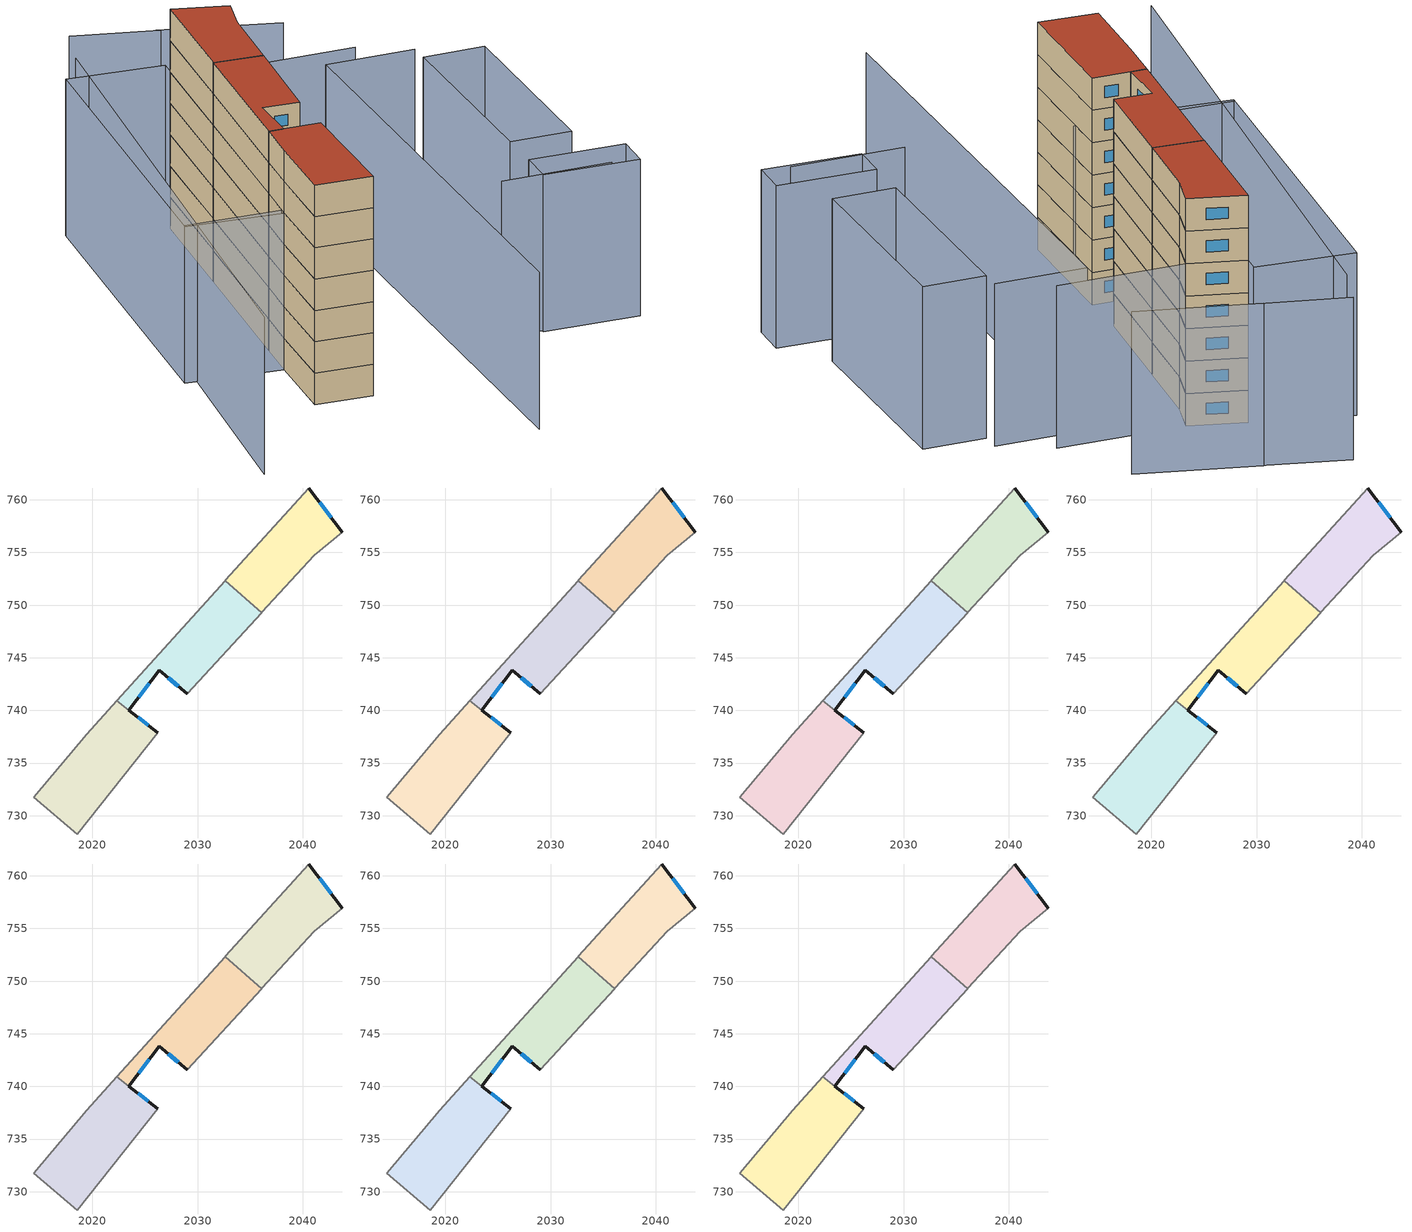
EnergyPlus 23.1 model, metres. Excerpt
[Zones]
57f964dd22f39a17_F0_dwelling_0
 floor ground (EU_floor_Construction): 2040.55,761.12 2043.77,756.92 2041.08,754.73 2036.12,749.31 2036.08,749.27 2032.61,752.32 2032.65,752.36 z0
 wall outside (EU_wall_Construction): 2043.77,756.92 2040.55,761.12 z0:3
 wall adiabatic (EU_wall_Construction): 2040.55,761.12 2032.65,752.36 2032.61,752.32 / 2036.08,749.27 2036.12,749.31 2041.08,754.73 2043.77,756.92 z0:3
 wall to 57f964dd22f39a17_F0_dwelling_1 (EU_wall_Construction): 2032.61,752.32 2036.08,749.27 z0:3
 window (EU_Window_Construction): 2042.72,758.29 2041.59,759.76 z0.98:2.02
57f964dd22f39a17_F0_dwelling_1
 floor ground (EU_floor_Construction): 2036.08,749.27 2029.05,741.58 2026.38,743.83 2023.48,740.04 2022.34,740.93 2032.61,752.32 z0
 wall outside (EU_wall_Construction): 2023.48,740.04 2026.38,743.83 2029.05,741.58 z0:3
 wall adiabatic (EU_wall_Construction): 2032.61,752.32 2022.34,740.93 / 2029.05,741.58 2036.08,749.27 z0:3
 wall to 57f964dd22f39a17_F0_dwelling_2 (EU_wall_Construction): 2022.34,740.93 2023.48,740.04 z0:3
 window (EU_Window_Construction): 2027.24,743.1 2028.18,742.32 / 2024.42,741.27 2025.43,742.6 z0.98:2.02
57f964dd22f39a17_F0_dwelling_2
 floor ground (EU_floor_Construction): 2023.47,740.03 2026.21,737.87 2018.59,728.27 2014.43,731.78 2019.47,737.74 2022.34,740.93 z0
 wall outside (EU_wall_Construction): 2026.21,737.87 2023.47,740.03 z0:3
 wall adiabatic (EU_wall_Construction): 2022.34,740.93 2019.47,737.74 2014.43,731.78 2018.59,728.27 2026.21,737.87 z0:3
 window (EU_Window_Construction): 2025.32,738.58 2024.37,739.33 z0.98:2.02
57f964dd22f39a17_F1_dwelling_0
 floor to 57f964dd22f39a17_F0_dwelling_0 (EU_floor_Construction): 2040.55,761.12 2043.76,756.92 2041.08,754.73 2036.12,749.31 2036.08,749.27 2032.61,752.32 2032.65,752.36 z3
 wall outside (EU_wall_Construction): 2043.77,756.92 2040.55,761.12 z3:6
 wall adiabatic (EU_wall_Construction): 2040.55,761.12 2032.65,752.36 2032.61,752.32 / 2036.08,749.27 2036.12,749.31 2041.08,754.73 2043.77,756.92 z3:6
 wall to 57f964dd22f39a17_F1_dwelling_1 (EU_wall_Construction): 2032.61,752.32 2036.08,749.27 z3:6
 window (EU_Window_Construction): 2042.72,758.29 2041.59,759.76 z3.98:5.02
57f964dd22f39a17_F1_dwelling_1
 floor to 57f964dd22f39a17_F0_dwelling_1 (EU_floor_Construction): 2036.08,749.27 2029.04,741.58 2026.38,743.83 2023.48,740.04 2022.34,740.93 2032.61,752.32 z3
 wall outside (EU_wall_Construction): 2023.48,740.04 2026.38,743.83 2029.05,741.58 z3:6
 wall adiabatic (EU_wall_Construction): 2032.61,752.32 2022.34,740.93 / 2029.05,741.58 2036.08,749.27 z3:6
 wall to 57f964dd22f39a17_F1_dwelling_2 (EU_wall_Construction): 2022.34,740.93 2023.48,740.04 z3:6
 window (EU_Window_Construction): 2027.24,743.1 2028.18,742.32 / 2024.42,741.27 2025.43,742.6 z3.98:5.02
57f964dd22f39a17_F1_dwelling_2
 floor to 57f964dd22f39a17_F0_dwelling_2 (EU_floor_Construction): 2023.47,740.03 2026.21,737.87 2018.59,728.27 2014.43,731.78 2019.47,737.74 2022.34,740.93 z3
 wall outside (EU_wall_Construction): 2026.21,737.87 2023.47,740.03 z3:6
 wall adiabatic (EU_wall_Construction): 2022.34,740.93 2019.47,737.74 2014.43,731.78 2018.59,728.27 2026.21,737.87 z3:6
 window (EU_Window_Construction): 2025.32,738.58 2024.37,739.33 z3.98:5.02
57f964dd22f39a17_F2_dwelling_0
 floor to 57f964dd22f39a17_F1_dwelling_0 (EU_floor_Construction): 2040.55,761.12 2043.76,756.92 2041.08,754.73 2036.12,749.31 2036.08,749.27 2032.61,752.32 2032.65,752.36 z6
 wall outside (EU_wall_Construction): 2043.77,756.92 2040.55,761.12 z6:9
 wall adiabatic (EU_wall_Construction): 2040.55,761.12 2032.65,752.36 2032.61,752.32 / 2036.08,749.27 2036.12,749.31 2041.08,754.73 2043.77,756.92 z6:9
 wall to 57f964dd22f39a17_F2_dwelling_1 (EU_wall_Construction): 2032.61,752.32 2036.08,749.27 z6:9
 window (EU_Window_Construction): 2042.72,758.29 2041.59,759.76 z6.98:8.02
57f964dd22f39a17_F2_dwelling_1
 floor to 57f964dd22f39a17_F1_dwelling_1 (EU_floor_Construction): 2036.08,749.27 2029.04,741.58 2026.38,743.83 2023.48,740.04 2022.34,740.93 2032.61,752.32 z6
 wall outside (EU_wall_Construction): 2023.48,740.04 2026.38,743.83 2029.05,741.58 z6:9
 wall adiabatic (EU_wall_Construction): 2032.61,752.32 2022.34,740.93 / 2029.05,741.58 2036.08,749.27 z6:9
 wall to 57f964dd22f39a17_F2_dwelling_2 (EU_wall_Construction): 2022.34,740.93 2023.48,740.04 z6:9
 window (EU_Window_Construction): 2027.24,743.1 2028.18,742.32 / 2024.42,741.27 2025.43,742.6 z6.98:8.02
57f964dd22f39a17_F2_dwelling_2
 floor to 57f964dd22f39a17_F1_dwelling_2 (EU_floor_Construction): 2023.47,740.03 2026.21,737.87 2018.59,728.27 2014.43,731.78 2019.47,737.74 2022.34,740.93 z6
 wall outside (EU_wall_Construction): 2026.21,737.87 2023.47,740.03 z6:9
 wall adiabatic (EU_wall_Construction): 2022.34,740.93 2019.47,737.74 2014.43,731.78 2018.59,728.27 2026.21,737.87 z6:9
 window (EU_Window_Construction): 2025.32,738.58 2024.37,739.33 z6.98:8.02
57f964dd22f39a17_F3_dwelling_0
 floor to 57f964dd22f39a17_F2_dwelling_0 (EU_floor_Construction): 2040.55,761.12 2043.76,756.92 2041.08,754.73 2036.12,749.31 2036.08,749.27 2032.61,752.32 2032.65,752.36 z9
 wall outside (EU_wall_Construction): 2043.77,756.92 2040.55,761.12 z9:12
 wall adiabatic (EU_wall_Construction): 2040.55,761.12 2032.65,752.36 2032.61,752.32 / 2036.08,749.27 2036.12,749.31 2041.08,754.73 2043.77,756.92 z9:12
 wall to 57f964dd22f39a17_F3_dwelling_1 (EU_wall_Construction): 2032.61,752.32 2036.08,749.27 z9:12
 window (EU_Window_Construction): 2042.72,758.29 2041.59,759.76 z9.98:11.02
57f964dd22f39a17_F3_dwelling_1
 floor to 57f964dd22f39a17_F2_dwelling_1 (EU_floor_Construction): 2036.08,749.27 2029.04,741.58 2026.38,743.83 2023.48,740.04 2022.34,740.93 2032.61,752.32 z9
 wall outside (EU_wall_Construction): 2023.48,740.04 2026.38,743.83 2029.05,741.58 z9:12
 wall adiabatic (EU_wall_Construction): 2032.61,752.32 2022.34,740.93 / 2029.05,741.58 2036.08,749.27 z9:12
 wall to 57f964dd22f39a17_F3_dwelling_2 (EU_wall_Construction): 2022.34,740.93 2023.48,740.04 z9:12
 window (EU_Window_Construction): 2027.24,743.1 2028.18,742.32 / 2024.42,741.27 2025.43,742.6 z9.98:11.02
57f964dd22f39a17_F3_dwelling_2
 floor to 57f964dd22f39a17_F2_dwelling_2 (EU_floor_Construction): 2023.47,740.03 2026.21,737.87 2018.59,728.27 2014.43,731.78 2019.47,737.74 2022.34,740.93 z9
 wall outside (EU_wall_Construction): 2026.21,737.87 2023.47,740.03 z9:12
 wall adiabatic (EU_wall_Construction): 2022.34,740.93 2019.47,737.74 2014.43,731.78 2018.59,728.27 2026.21,737.87 z9:12
 window (EU_Window_Construction): 2025.32,738.58 2024.37,739.33 z9.98:11.02
57f964dd22f39a17_F4_dwelling_0
 floor to 57f964dd22f39a17_F3_dwelling_0 (EU_floor_Construction): 2040.55,761.12 2043.76,756.92 2041.08,754.73 2036.12,749.31 2036.08,749.27 2032.61,752.32 2032.65,752.36 z12
 wall outside (EU_wall_Construction): 2043.77,756.92 2040.55,761.12 z12:15
 wall adiabatic (EU_wall_Construction): 2040.55,761.12 2032.65,752.36 2032.61,752.32 / 2036.08,749.27 2036.12,749.31 2041.08,754.73 2043.77,756.92 z12:15
 wall to 57f964dd22f39a17_F4_dwelling_1 (EU_wall_Construction): 2032.61,752.32 2036.08,749.27 z12:15
 window (EU_Window_Construction): 2042.72,758.29 2041.59,759.76 z12.98:14.02
57f964dd22f39a17_F4_dwelling_1
 floor to 57f964dd22f39a17_F3_dwelling_1 (EU_floor_Construction): 2036.08,749.27 2029.04,741.58 2026.38,743.83 2023.48,740.04 2022.34,740.93 2032.61,752.32 z12
 wall outside (EU_wall_Construction): 2023.48,740.04 2026.38,743.83 2029.05,741.58 z12:15
 wall adiabatic (EU_wall_Construction): 2032.61,752.32 2022.34,740.93 / 2029.05,741.58 2036.08,749.27 z12:15
 wall to 57f964dd22f39a17_F4_dwelling_2 (EU_wall_Construction): 2022.34,740.93 2023.48,740.04 z12:15
 window (EU_Window_Construction): 2027.24,743.1 2028.18,742.32 / 2024.42,741.27 2025.43,742.6 z12.98:14.02
57f964dd22f39a17_F4_dwelling_2
 floor to 57f964dd22f39a17_F3_dwelling_2 (EU_floor_Construction): 2023.47,740.03 2026.21,737.87 2018.59,728.27 2014.43,731.78 2019.47,737.74 2022.34,740.93 z12
 wall outside (EU_wall_Construction): 2026.21,737.87 2023.47,740.03 z12:15
 wall adiabatic (EU_wall_Construction): 2022.34,740.93 2019.47,737.74 2014.43,731.78 2018.59,728.27 2026.21,737.87 z12:15
 window (EU_Window_Construction): 2025.32,738.58 2024.37,739.33 z12.98:14.02
57f964dd22f39a17_F5_dwelling_0
 floor to 57f964dd22f39a17_F4_dwelling_0 (EU_floor_Construction): 2040.55,761.12 2043.76,756.92 2041.08,754.73 2036.12,749.31 2036.08,749.27 2032.61,752.32 2032.65,752.36 z15
 wall outside (EU_wall_Construction): 2043.77,756.92 2040.55,761.12 z15:18
 wall adiabatic (EU_wall_Construction): 2040.55,761.12 2032.65,752.36 2032.61,752.32 / 2036.08,749.27 2036.12,749.31 2041.08,754.73 2043.77,756.92 z15:18
 wall to 57f964dd22f39a17_F5_dwelling_1 (EU_wall_Construction): 2032.61,752.32 2036.08,749.27 z15:18
 window (EU_Window_Construction): 2042.72,758.29 2041.59,759.76 z15.98:17.02
57f964dd22f39a17_F5_dwelling_1
 floor to 57f964dd22f39a17_F4_dwelling_1 (EU_floor_Construction): 2036.08,749.27 2029.04,741.58 2026.38,743.83 2023.48,740.04 2022.34,740.93 2032.61,752.32 z15
 wall outside (EU_wall_Construction): 2023.48,740.04 2026.38,743.83 2029.05,741.58 z15:18
 wall adiabatic (EU_wall_Construction): 2032.61,752.32 2022.34,740.93 / 2029.05,741.58 2036.08,749.27 z15:18
 wall to 57f964dd22f39a17_F5_dwelling_2 (EU_wall_Construction): 2022.34,740.93 2023.48,740.04 z15:18
 window (EU_Window_Construction): 2027.24,743.1 2028.18,742.32 / 2024.42,741.27 2025.43,742.6 z15.98:17.02
57f964dd22f39a17_F5_dwelling_2
 floor to 57f964dd22f39a17_F4_dwelling_2 (EU_floor_Construction): 2023.47,740.03 2026.21,737.87 2018.59,728.27 2014.43,731.78 2019.47,737.74 2022.34,740.93 z15
 wall outside (EU_wall_Construction): 2026.21,737.87 2023.47,740.03 z15:18
 wall adiabatic (EU_wall_Construction): 2022.34,740.93 2019.47,737.74 2014.43,731.78 2018.59,728.27 2026.21,737.87 z15:18
 window (EU_Window_Construction): 2025.32,738.58 2024.37,739.33 z15.98:17.02
57f964dd22f39a17_F6_dwelling_0
 floor to 57f964dd22f39a17_F5_dwelling_0 (EU_floor_Construction): 2040.55,761.12 2043.76,756.92 2041.08,754.73 2036.12,749.31 2036.08,749.27 2032.61,752.32 2032.65,752.36 z18
 wall outside (EU_wall_Construction): 2043.77,756.92 2040.55,761.12 z18:21
 wall adiabatic (EU_wall_Construction): 2040.55,761.12 2032.65,752.36 2032.61,752.32 / 2036.08,749.27 2036.12,749.31 2041.08,754.73 2043.77,756.92 z18:21
 wall to 57f964dd22f39a17_F6_dwelling_1 (EU_wall_Construction): 2032.61,752.32 2036.08,749.27 z18:21
 window (EU_Window_Construction): 2042.72,758.29 2041.59,759.76 z18.98:20.02
 roof outside (EU_roof_Construction): 2041.08,754.73 2043.77,756.92 2040.55,761.12 2032.65,752.36 2032.61,752.32 2036.08,749.27 2036.12,749.31 z21
57f964dd22f39a17_F6_dwelling_1
 floor to 57f964dd22f39a17_F5_dwelling_1 (EU_floor_Construction): 2036.08,749.27 2029.04,741.58 2026.38,743.83 2023.48,740.04 2022.34,740.93 2032.61,752.32 z18
 wall outside (EU_wall_Construction): 2023.48,740.04 2026.38,743.83 2029.05,741.58 z18:21
 wall adiabatic (EU_wall_Construction): 2032.61,752.32 2022.34,740.93 / 2029.05,741.58 2036.08,749.27 z18:21
 wall to 57f964dd22f39a17_F6_dwelling_2 (EU_wall_Construction): 2022.34,740.93 2023.48,740.04 z18:21
 window (EU_Window_Construction): 2027.24,743.1 2028.18,742.32 / 2024.42,741.27 2025.43,742.6 z18.98:20.02
 roof outside (EU_roof_Construction): 2029.05,741.58 2036.08,749.27 2032.61,752.32 2022.34,740.93 2023.48,740.04 2026.38,743.83 z21
57f964dd22f39a17_F6_dwelling_2
 floor to 57f964dd22f39a17_F5_dwelling_2 (EU_floor_Construction): 2023.47,740.03 2026.21,737.87 2018.59,728.27 2014.43,731.78 2019.47,737.74 2022.34,740.93 z18
 wall outside (EU_wall_Construction): 2026.21,737.87 2023.47,740.03 z18:21
 wall adiabatic (EU_wall_Construction): 2022.34,740.93 2019.47,737.74 2014.43,731.78 2018.59,728.27 2026.21,737.87 z18:21
 window (EU_Window_Construction): 2025.32,738.58 2024.37,739.33 z18.98:20.02
 roof outside (EU_roof_Construction): 2018.59,728.27 2026.21,737.87 2023.47,740.03 2022.34,740.93 2019.47,737.74 2014.43,731.78 z21
shading: 2034.74,724.57 2042.98,718.22 / 2012.88,744.02 2024,734.84 / 2041.39,758.77 2053.06,749.7 / 2019.59,712.21 2048.6,750.1 / 2048.6,750.1 2055.3,744.97 / 2039.01,769.76 1999.46,728.36 / 2054.52,757.76 2047.59,766.61 / 2047.82,766.25 2042.75,772.55 / 2044.78,716.37 2037.69,722.07 / 2037.69,722.07 2039.88,724.79 / 2039.88,724.79 2046.97,719.09 / 2046.97,719.09 2044.78,716.37 / 2042.34,728.04 2054.18,743.51 / 2054.18,743.51 2058.81,739.97 / 2058.81,739.97 2046.96,724.5 / 2046.96,724.5 2042.34,728.04 / 2041.53,762.21 2019.47,737.75 / 2019.47,737.75 2012.68,743.87 / 2012.68,743.87 2034.73,768.34 / 2034.73,768.34 2041.53,762.21 z0:15
[Building]
EU S2 Campaign: North Axis=0; Terrain=City; Solar Distribution=FullExterior
[Site:Location]
Bologna: Latitude=44.5; Longitude=11.25; Time Zone=1; Elevation=37
[SizingPeriod:WeatherFileDays]
AnnualSizingPeriod: Begin Month=1; Begin Day of Month=1; End Month=12; End Day of Month=31; Day of Week for Start Day=Monday; Use Weather File Daylight Saving Period=No; Use Weather File Rain and Snow Indicators=No
[MATERIAL]
EU_InternalMass_Material: Roughness=MediumRough; Thickness=0.1; Conductivity=1; Density=1800; Specific Heat=900; Thermal Absorptance=0.9; Solar Absorptance=0.7; Visible Absorptance=0.7
[MATERIAL:NOMASS] Roughness=MediumRough; Thermal Absorptance=0.9; Solar Absorptance=0.7; Visible Absorptance=0.7
Name | Thermal Resistance
EU_wall_NoMass | 0.905828
EU_roof_NoMass | 0.37593
EU_floor_NoMass | 0.67114
[WINDOWMATERIAL:SIMPLEGLAZINGSYSTEM]
EU_Window_SimpleGlazing: UFactor=4.52486; Solar Heat Gain Coefficient=0.85; Visible Transmittance=0.85
[CONSTRUCTION]
EU_wall_Construction: EU_wall_NoMass
EU_roof_Construction: EU_roof_NoMass
EU_floor_Construction: EU_floor_NoMass
EU_Window_Construction: EU_Window_SimpleGlazing
EU_InternalMass_Construction: EU_InternalMass_Material
[ZONE] Type=1; Multiplier=1; Ceiling Height=autocalculate; Floor Area=autocalculate; Part of Total Floor Area=Yes
Name | Volume
57f964dd22f39a17_F0_dwelling_0; 57f964dd22f39a17_F1_dwelling_0; 57f964dd22f39a17_F2_dwelling_0; 57f964dd22f39a17_F3_dwelling_0; 57f964dd22f39a17_F4_dwelling_0; 57f964dd22f39a17_F5_dwelling_0; 57f964dd22f39a17_F6_dwelling_0 | 161.884
57f964dd22f39a17_F0_dwelling_1 | 161.716
57f964dd22f39a17_F1_dwelling_1; 57f964dd22f39a17_F2_dwelling_1; 57f964dd22f39a17_F3_dwelling_1; 57f964dd22f39a17_F4_dwelling_1; 57f964dd22f39a17_F5_dwelling_1; 57f964dd22f39a17_F6_dwelling_1 | 161.715
57f964dd22f39a17_F0_dwelling_2; 57f964dd22f39a17_F1_dwelling_2; 57f964dd22f39a17_F2_dwelling_2; 57f964dd22f39a17_F3_dwelling_2; 57f964dd22f39a17_F4_dwelling_2; 57f964dd22f39a17_F5_dwelling_2; 57f964dd22f39a17_F6_dwelling_2 | 191.125
[INTERNALMASS] Construction=EU_InternalMass_Construction
Name | Zone or ZoneList | Surface Area
57f964dd22f39a17_F0_dwelling_0_EU_InternalMass | 57f964dd22f39a17_F0_dwelling_0 | 53.9631
57f964dd22f39a17_F0_dwelling_1_EU_InternalMass | 57f964dd22f39a17_F0_dwelling_1 | 53.9052
57f964dd22f39a17_F0_dwelling_2_EU_InternalMass | 57f964dd22f39a17_F0_dwelling_2 | 63.7123
57f964dd22f39a17_F1_dwelling_0_EU_InternalMass | 57f964dd22f39a17_F1_dwelling_0 | 53.9631
57f964dd22f39a17_F1_dwelling_1_EU_InternalMass | 57f964dd22f39a17_F1_dwelling_1 | 53.9052
57f964dd22f39a17_F1_dwelling_2_EU_InternalMass | 57f964dd22f39a17_F1_dwelling_2 | 63.7123
57f964dd22f39a17_F2_dwelling_0_EU_InternalMass | 57f964dd22f39a17_F2_dwelling_0 | 53.9631
57f964dd22f39a17_F2_dwelling_1_EU_InternalMass | 57f964dd22f39a17_F2_dwelling_1 | 53.9052
57f964dd22f39a17_F2_dwelling_2_EU_InternalMass | 57f964dd22f39a17_F2_dwelling_2 | 63.7123
57f964dd22f39a17_F3_dwelling_0_EU_InternalMass | 57f964dd22f39a17_F3_dwelling_0 | 53.9631
57f964dd22f39a17_F3_dwelling_1_EU_InternalMass | 57f964dd22f39a17_F3_dwelling_1 | 53.9052
57f964dd22f39a17_F3_dwelling_2_EU_InternalMass | 57f964dd22f39a17_F3_dwelling_2 | 63.7123
57f964dd22f39a17_F4_dwelling_0_EU_InternalMass | 57f964dd22f39a17_F4_dwelling_0 | 53.9631
57f964dd22f39a17_F4_dwelling_1_EU_InternalMass | 57f964dd22f39a17_F4_dwelling_1 | 53.9052
57f964dd22f39a17_F4_dwelling_2_EU_InternalMass | 57f964dd22f39a17_F4_dwelling_2 | 63.7123
57f964dd22f39a17_F5_dwelling_0_EU_InternalMass | 57f964dd22f39a17_F5_dwelling_0 | 53.9631
57f964dd22f39a17_F5_dwelling_1_EU_InternalMass | 57f964dd22f39a17_F5_dwelling_1 | 53.9052
57f964dd22f39a17_F5_dwelling_2_EU_InternalMass | 57f964dd22f39a17_F5_dwelling_2 | 63.7123
57f964dd22f39a17_F6_dwelling_0_EU_InternalMass | 57f964dd22f39a17_F6_dwelling_0 | 53.9631
57f964dd22f39a17_F6_dwelling_1_EU_InternalMass | 57f964dd22f39a17_F6_dwelling_1 | 53.9052
57f964dd22f39a17_F6_dwelling_2_EU_InternalMass | 57f964dd22f39a17_F6_dwelling_2 | 63.7123
[OTHEREQUIPMENT] Fuel Type=Electricity; Design Level Calculation Method=Watts/Area; Power per Zone Floor Area=1; Fraction Latent=0; Fraction Radiant=0; Fraction Lost=0; Carbon Dioxide Generation Rate=0; EndUse Subcategory=EU_Step8_InternalGains
Name | Zone or ZoneList or Space or SpaceList | Schedule
EU_Step8_InternalGain_57f964dd22f39a17_F0_dwelling_0_f000 | 57f964dd22f39a17_F0_dwelling_0 | EU_Step8_GainSchedule_57f964dd22f39a17_F0_dwelling_0_f000
EU_Step8_InternalGain_57f964dd22f39a17_F0_dwelling_1_f000 | 57f964dd22f39a17_F0_dwelling_1 | EU_Step8_GainSchedule_57f964dd22f39a17_F0_dwelling_1_f000
EU_Step8_InternalGain_57f964dd22f39a17_F0_dwelling_2_f000 | 57f964dd22f39a17_F0_dwelling_2 | EU_Step8_GainSchedule_57f964dd22f39a17_F0_dwelling_2_f000
EU_Step8_InternalGain_57f964dd22f39a17_F1_dwelling_0_f000 | 57f964dd22f39a17_F1_dwelling_0 | EU_Step8_GainSchedule_57f964dd22f39a17_F1_dwelling_0_f000
EU_Step8_InternalGain_57f964dd22f39a17_F1_dwelling_1_f000 | 57f964dd22f39a17_F1_dwelling_1 | EU_Step8_GainSchedule_57f964dd22f39a17_F1_dwelling_1_f000
EU_Step8_InternalGain_57f964dd22f39a17_F1_dwelling_2_f000 | 57f964dd22f39a17_F1_dwelling_2 | EU_Step8_GainSchedule_57f964dd22f39a17_F1_dwelling_2_f000
EU_Step8_InternalGain_57f964dd22f39a17_F2_dwelling_0_f000 | 57f964dd22f39a17_F2_dwelling_0 | EU_Step8_GainSchedule_57f964dd22f39a17_F2_dwelling_0_f000
EU_Step8_InternalGain_57f964dd22f39a17_F2_dwelling_1_f000 | 57f964dd22f39a17_F2_dwelling_1 | EU_Step8_GainSchedule_57f964dd22f39a17_F2_dwelling_1_f000
EU_Step8_InternalGain_57f964dd22f39a17_F2_dwelling_2_f000 | 57f964dd22f39a17_F2_dwelling_2 | EU_Step8_GainSchedule_57f964dd22f39a17_F2_dwelling_2_f000
EU_Step8_InternalGain_57f964dd22f39a17_F3_dwelling_0_f000 | 57f964dd22f39a17_F3_dwelling_0 | EU_Step8_GainSchedule_57f964dd22f39a17_F3_dwelling_0_f000
EU_Step8_InternalGain_57f964dd22f39a17_F3_dwelling_1_f000 | 57f964dd22f39a17_F3_dwelling_1 | EU_Step8_GainSchedule_57f964dd22f39a17_F3_dwelling_1_f000
EU_Step8_InternalGain_57f964dd22f39a17_F3_dwelling_2_f000 | 57f964dd22f39a17_F3_dwelling_2 | EU_Step8_GainSchedule_57f964dd22f39a17_F3_dwelling_2_f000
EU_Step8_InternalGain_57f964dd22f39a17_F4_dwelling_0_f000 | 57f964dd22f39a17_F4_dwelling_0 | EU_Step8_GainSchedule_57f964dd22f39a17_F4_dwelling_0_f000
EU_Step8_InternalGain_57f964dd22f39a17_F4_dwelling_1_f000 | 57f964dd22f39a17_F4_dwelling_1 | EU_Step8_GainSchedule_57f964dd22f39a17_F4_dwelling_1_f000
EU_Step8_InternalGain_57f964dd22f39a17_F4_dwelling_2_f000 | 57f964dd22f39a17_F4_dwelling_2 | EU_Step8_GainSchedule_57f964dd22f39a17_F4_dwelling_2_f000
EU_Step8_InternalGain_57f964dd22f39a17_F5_dwelling_0_f000 | 57f964dd22f39a17_F5_dwelling_0 | EU_Step8_GainSchedule_57f964dd22f39a17_F5_dwelling_0_f000
EU_Step8_InternalGain_57f964dd22f39a17_F5_dwelling_1_f000 | 57f964dd22f39a17_F5_dwelling_1 | EU_Step8_GainSchedule_57f964dd22f39a17_F5_dwelling_1_f000
EU_Step8_InternalGain_57f964dd22f39a17_F5_dwelling_2_f000 | 57f964dd22f39a17_F5_dwelling_2 | EU_Step8_GainSchedule_57f964dd22f39a17_F5_dwelling_2_f000
EU_Step8_InternalGain_57f964dd22f39a17_F6_dwelling_0_f000 | 57f964dd22f39a17_F6_dwelling_0 | EU_Step8_GainSchedule_57f964dd22f39a17_F6_dwelling_0_f000
EU_Step8_InternalGain_57f964dd22f39a17_F6_dwelling_1_f000 | 57f964dd22f39a17_F6_dwelling_1 | EU_Step8_GainSchedule_57f964dd22f39a17_F6_dwelling_1_f000
EU_Step8_InternalGain_57f964dd22f39a17_F6_dwelling_2_f000 | 57f964dd22f39a17_F6_dwelling_2 | EU_Step8_GainSchedule_57f964dd22f39a17_F6_dwelling_2_f000
[ZONEVENTILATION:DESIGNFLOWRATE] Schedule=EU_AlwaysOn; Design Flow Rate Calculation Method=AirChanges/Hour; Air Changes per Hour=0.73129; Ventilation Type=Natural; Fan Pressure Rise=0; Fan Total Efficiency=1; Constant Term Coefficient=1; Temperature Term Coefficient=0; Velocity Term Coefficient=0; Velocity Squared Term Coefficient=0; Minimum Indoor Temperature=-100; Maximum Indoor Temperature=100; Delta Temperature=-100; Minimum Outdoor Temperature=-100; Maximum Outdoor Temperature=100; Maximum Wind Speed=40
Name | Zone or ZoneList or Space or SpaceList
EU_ConstantAir_57f964dd22f39a17_F0_dwelling_0 | 57f964dd22f39a17_F0_dwelling_0
EU_ConstantAir_57f964dd22f39a17_F0_dwelling_1 | 57f964dd22f39a17_F0_dwelling_1
EU_ConstantAir_57f964dd22f39a17_F0_dwelling_2 | 57f964dd22f39a17_F0_dwelling_2
EU_ConstantAir_57f964dd22f39a17_F1_dwelling_0 | 57f964dd22f39a17_F1_dwelling_0
EU_ConstantAir_57f964dd22f39a17_F1_dwelling_1 | 57f964dd22f39a17_F1_dwelling_1
EU_ConstantAir_57f964dd22f39a17_F1_dwelling_2 | 57f964dd22f39a17_F1_dwelling_2
EU_ConstantAir_57f964dd22f39a17_F2_dwelling_0 | 57f964dd22f39a17_F2_dwelling_0
EU_ConstantAir_57f964dd22f39a17_F2_dwelling_1 | 57f964dd22f39a17_F2_dwelling_1
EU_ConstantAir_57f964dd22f39a17_F2_dwelling_2 | 57f964dd22f39a17_F2_dwelling_2
EU_ConstantAir_57f964dd22f39a17_F3_dwelling_0 | 57f964dd22f39a17_F3_dwelling_0
EU_ConstantAir_57f964dd22f39a17_F3_dwelling_1 | 57f964dd22f39a17_F3_dwelling_1
EU_ConstantAir_57f964dd22f39a17_F3_dwelling_2 | 57f964dd22f39a17_F3_dwelling_2
EU_ConstantAir_57f964dd22f39a17_F4_dwelling_0 | 57f964dd22f39a17_F4_dwelling_0
EU_ConstantAir_57f964dd22f39a17_F4_dwelling_1 | 57f964dd22f39a17_F4_dwelling_1
EU_ConstantAir_57f964dd22f39a17_F4_dwelling_2 | 57f964dd22f39a17_F4_dwelling_2
EU_ConstantAir_57f964dd22f39a17_F5_dwelling_0 | 57f964dd22f39a17_F5_dwelling_0
EU_ConstantAir_57f964dd22f39a17_F5_dwelling_1 | 57f964dd22f39a17_F5_dwelling_1
EU_ConstantAir_57f964dd22f39a17_F5_dwelling_2 | 57f964dd22f39a17_F5_dwelling_2
EU_ConstantAir_57f964dd22f39a17_F6_dwelling_0 | 57f964dd22f39a17_F6_dwelling_0
EU_ConstantAir_57f964dd22f39a17_F6_dwelling_1 | 57f964dd22f39a17_F6_dwelling_1
EU_ConstantAir_57f964dd22f39a17_F6_dwelling_2 | 57f964dd22f39a17_F6_dwelling_2
[HVACTEMPLATE:THERMOSTAT] Constant Heating Setpoint=20; Constant Cooling Setpoint=50
EU_HeatOnly_57f964dd22f39a17_F0_dwelling_0; EU_HeatOnly_57f964dd22f39a17_F0_dwelling_1; EU_HeatOnly_57f964dd22f39a17_F0_dwelling_2; EU_HeatOnly_57f964dd22f39a17_F1_dwelling_0; EU_HeatOnly_57f964dd22f39a17_F1_dwelling_1; EU_HeatOnly_57f964dd22f39a17_F1_dwelling_2; EU_HeatOnly_57f964dd22f39a17_F2_dwelling_0; EU_HeatOnly_57f964dd22f39a17_F2_dwelling_1; EU_HeatOnly_57f964dd22f39a17_F2_dwelling_2; EU_HeatOnly_57f964dd22f39a17_F3_dwelling_0; EU_HeatOnly_57f964dd22f39a17_F3_dwelling_1; EU_HeatOnly_57f964dd22f39a17_F3_dwelling_2; EU_HeatOnly_57f964dd22f39a17_F4_dwelling_0; EU_HeatOnly_57f964dd22f39a17_F4_dwelling_1; EU_HeatOnly_57f964dd22f39a17_F4_dwelling_2; EU_HeatOnly_57f964dd22f39a17_F5_dwelling_0; EU_HeatOnly_57f964dd22f39a17_F5_dwelling_1; EU_HeatOnly_57f964dd22f39a17_F5_dwelling_2; EU_HeatOnly_57f964dd22f39a17_F6_dwelling_0; EU_HeatOnly_57f964dd22f39a17_F6_dwelling_1; EU_HeatOnly_57f964dd22f39a17_F6_dwelling_2
[HVACTEMPLATE:ZONE:IDEALLOADSAIRSYSTEM] System Availability Schedule=EU_AlwaysOn; Maximum Heating Supply Air Temperature=50; Minimum Cooling Supply Air Temperature=13; Maximum Heating Supply Air Humidity Ratio=0.0156; Minimum Cooling Supply Air Humidity Ratio=0.0077; Heating Limit=NoLimit; Cooling Limit=NoLimit; Heating Availability Schedule=EU_AlwaysOn; Cooling Availability Schedule=EU_CoolingOff; Dehumidification Control Type=ConstantSensibleHeatRatio; Cooling Sensible Heat Ratio=0.7; Dehumidification Setpoint=60; Humidification Control Type=None; Humidification Setpoint=30; Outdoor Air Method=None; Outdoor Air Flow Rate per Person=0.00944; Outdoor Air Flow Rate per Zone Floor Area=0; Outdoor Air Flow Rate per Zone=0; Demand Controlled Ventilation Type=None; Outdoor Air Economizer Type=NoEconomizer; Heat Recovery Type=None; Sensible Heat Recovery Effectiveness=0.7; Latent Heat Recovery Effectiveness=0.65
Name | Template Thermostat
57f964dd22f39a17_F0_dwelling_0 | EU_HeatOnly_57f964dd22f39a17_F0_dwelling_0
57f964dd22f39a17_F0_dwelling_1 | EU_HeatOnly_57f964dd22f39a17_F0_dwelling_1
57f964dd22f39a17_F0_dwelling_2 | EU_HeatOnly_57f964dd22f39a17_F0_dwelling_2
57f964dd22f39a17_F1_dwelling_0 | EU_HeatOnly_57f964dd22f39a17_F1_dwelling_0
57f964dd22f39a17_F1_dwelling_1 | EU_HeatOnly_57f964dd22f39a17_F1_dwelling_1
57f964dd22f39a17_F1_dwelling_2 | EU_HeatOnly_57f964dd22f39a17_F1_dwelling_2
57f964dd22f39a17_F2_dwelling_0 | EU_HeatOnly_57f964dd22f39a17_F2_dwelling_0
57f964dd22f39a17_F2_dwelling_1 | EU_HeatOnly_57f964dd22f39a17_F2_dwelling_1
57f964dd22f39a17_F2_dwelling_2 | EU_HeatOnly_57f964dd22f39a17_F2_dwelling_2
57f964dd22f39a17_F3_dwelling_0 | EU_HeatOnly_57f964dd22f39a17_F3_dwelling_0
57f964dd22f39a17_F3_dwelling_1 | EU_HeatOnly_57f964dd22f39a17_F3_dwelling_1
57f964dd22f39a17_F3_dwelling_2 | EU_HeatOnly_57f964dd22f39a17_F3_dwelling_2
57f964dd22f39a17_F4_dwelling_0 | EU_HeatOnly_57f964dd22f39a17_F4_dwelling_0
57f964dd22f39a17_F4_dwelling_1 | EU_HeatOnly_57f964dd22f39a17_F4_dwelling_1
57f964dd22f39a17_F4_dwelling_2 | EU_HeatOnly_57f964dd22f39a17_F4_dwelling_2
57f964dd22f39a17_F5_dwelling_0 | EU_HeatOnly_57f964dd22f39a17_F5_dwelling_0
57f964dd22f39a17_F5_dwelling_1 | EU_HeatOnly_57f964dd22f39a17_F5_dwelling_1
57f964dd22f39a17_F5_dwelling_2 | EU_HeatOnly_57f964dd22f39a17_F5_dwelling_2
57f964dd22f39a17_F6_dwelling_0 | EU_HeatOnly_57f964dd22f39a17_F6_dwelling_0
57f964dd22f39a17_F6_dwelling_1 | EU_HeatOnly_57f964dd22f39a17_F6_dwelling_1
57f964dd22f39a17_F6_dwelling_2 | EU_HeatOnly_57f964dd22f39a17_F6_dwelling_2
[SIZING:ZONE] Zone Cooling Design Supply Air Temperature Input Method=SupplyAirTemperature; Zone Cooling Design Supply Air Temperature=13; Zone Heating Design Supply Air Temperature Input Method=SupplyAirTemperature; Zone Heating Design Supply Air Temperature=50; Zone Cooling Design Supply Air Humidity Ratio=0.008; Zone Heating Design Supply Air Humidity Ratio=0.008; Cooling Design Air Flow Method=DesignDay; Cooling Design Air Flow Rate=0; Cooling Minimum Air Flow per Zone Floor Area=0.000762; Cooling Minimum Air Flow=0; Cooling Minimum Air Flow Fraction=0.2; Heating Design Air Flow Method=DesignDay; Heating Design Air Flow Rate=0; Heating Maximum Air Flow per Zone Floor Area=0.002032; Heating Maximum Air Flow=0.141576; Heating Maximum Air Flow Fraction=0.3; Account for Dedicated Outdoor Air System=No; Dedicated Outdoor Air System Control Strategy=NeutralSupplyAir; Dedicated Outdoor Air Low Setpoint Temperature for Design=autosize; Dedicated Outdoor Air High Setpoint Temperature for Design=autosize; Zone Load Sizing Method=Sensible Load Only No Latent Load; Zone Latent Cooling Design Supply Air Humidity Ratio Input Method=HumidityRatioDifference; Zone Cooling Design Supply Air Humidity Ratio Difference=0.005; Zone Latent Heating Design Supply Air Humidity Ratio Input Method=HumidityRatioDifference; Zone Humidification Design Supply Air Humidity Ratio Difference=0.005
57f964dd22f39a17_F0_dwelling_0; 57f964dd22f39a17_F0_dwelling_1; 57f964dd22f39a17_F0_dwelling_2; 57f964dd22f39a17_F1_dwelling_0; 57f964dd22f39a17_F1_dwelling_1; 57f964dd22f39a17_F1_dwelling_2; 57f964dd22f39a17_F2_dwelling_0; 57f964dd22f39a17_F2_dwelling_1; 57f964dd22f39a17_F2_dwelling_2; 57f964dd22f39a17_F3_dwelling_0; 57f964dd22f39a17_F3_dwelling_1; 57f964dd22f39a17_F3_dwelling_2; 57f964dd22f39a17_F4_dwelling_0; 57f964dd22f39a17_F4_dwelling_1; 57f964dd22f39a17_F4_dwelling_2; 57f964dd22f39a17_F5_dwelling_0; 57f964dd22f39a17_F5_dwelling_1; 57f964dd22f39a17_F5_dwelling_2; 57f964dd22f39a17_F6_dwelling_0; 57f964dd22f39a17_F6_dwelling_1; 57f964dd22f39a17_F6_dwelling_2
[SCHEDULE:CONSTANT]
Name | Hourly Value
EU_AlwaysOn | 1
EU_CoolingOff | 0
[SCHEDULE:FILE] Column Number=1; Rows to Skip at Top=0; Number of Hours of Data=8760; Column Separator=Comma; Interpolate to Timestep=No; Minutes per Item=60; Adjust Schedule for Daylight Savings=Yes
Name | File
EU_Step8_GainSchedule_57f964dd22f39a17_F0_dwelling_0_f000 | ../../schedules/57f964dd22f39a17/57f964dd22f39a17_F0_dwelling_0_f000_gain.csv
EU_Step8_GainSchedule_57f964dd22f39a17_F0_dwelling_1_f000 | ../../schedules/57f964dd22f39a17/57f964dd22f39a17_F0_dwelling_1_f000_gain.csv
EU_Step8_GainSchedule_57f964dd22f39a17_F0_dwelling_2_f000 | ../../schedules/57f964dd22f39a17/57f964dd22f39a17_F0_dwelling_2_f000_gain.csv
EU_Step8_GainSchedule_57f964dd22f39a17_F1_dwelling_0_f000 | ../../schedules/57f964dd22f39a17/57f964dd22f39a17_F1_dwelling_0_f000_gain.csv
EU_Step8_GainSchedule_57f964dd22f39a17_F1_dwelling_1_f000 | ../../schedules/57f964dd22f39a17/57f964dd22f39a17_F1_dwelling_1_f000_gain.csv
EU_Step8_GainSchedule_57f964dd22f39a17_F1_dwelling_2_f000 | ../../schedules/57f964dd22f39a17/57f964dd22f39a17_F1_dwelling_2_f000_gain.csv
EU_Step8_GainSchedule_57f964dd22f39a17_F2_dwelling_0_f000 | ../../schedules/57f964dd22f39a17/57f964dd22f39a17_F2_dwelling_0_f000_gain.csv
EU_Step8_GainSchedule_57f964dd22f39a17_F2_dwelling_1_f000 | ../../schedules/57f964dd22f39a17/57f964dd22f39a17_F2_dwelling_1_f000_gain.csv
EU_Step8_GainSchedule_57f964dd22f39a17_F2_dwelling_2_f000 | ../../schedules/57f964dd22f39a17/57f964dd22f39a17_F2_dwelling_2_f000_gain.csv
EU_Step8_GainSchedule_57f964dd22f39a17_F3_dwelling_0_f000 | ../../schedules/57f964dd22f39a17/57f964dd22f39a17_F3_dwelling_0_f000_gain.csv
EU_Step8_GainSchedule_57f964dd22f39a17_F3_dwelling_1_f000 | ../../schedules/57f964dd22f39a17/57f964dd22f39a17_F3_dwelling_1_f000_gain.csv
EU_Step8_GainSchedule_57f964dd22f39a17_F3_dwelling_2_f000 | ../../schedules/57f964dd22f39a17/57f964dd22f39a17_F3_dwelling_2_f000_gain.csv
EU_Step8_GainSchedule_57f964dd22f39a17_F4_dwelling_0_f000 | ../../schedules/57f964dd22f39a17/57f964dd22f39a17_F4_dwelling_0_f000_gain.csv
EU_Step8_GainSchedule_57f964dd22f39a17_F4_dwelling_1_f000 | ../../schedules/57f964dd22f39a17/57f964dd22f39a17_F4_dwelling_1_f000_gain.csv
EU_Step8_GainSchedule_57f964dd22f39a17_F4_dwelling_2_f000 | ../../schedules/57f964dd22f39a17/57f964dd22f39a17_F4_dwelling_2_f000_gain.csv
EU_Step8_GainSchedule_57f964dd22f39a17_F5_dwelling_0_f000 | ../../schedules/57f964dd22f39a17/57f964dd22f39a17_F5_dwelling_0_f000_gain.csv
EU_Step8_GainSchedule_57f964dd22f39a17_F5_dwelling_1_f000 | ../../schedules/57f964dd22f39a17/57f964dd22f39a17_F5_dwelling_1_f000_gain.csv
EU_Step8_GainSchedule_57f964dd22f39a17_F5_dwelling_2_f000 | ../../schedules/57f964dd22f39a17/57f964dd22f39a17_F5_dwelling_2_f000_gain.csv
EU_Step8_GainSchedule_57f964dd22f39a17_F6_dwelling_0_f000 | ../../schedules/57f964dd22f39a17/57f964dd22f39a17_F6_dwelling_0_f000_gain.csv
EU_Step8_GainSchedule_57f964dd22f39a17_F6_dwelling_1_f000 | ../../schedules/57f964dd22f39a17/57f964dd22f39a17_F6_dwelling_1_f000_gain.csv
EU_Step8_GainSchedule_57f964dd22f39a17_F6_dwelling_2_f000 | ../../schedules/57f964dd22f39a17/57f964dd22f39a17_F6_dwelling_2_f000_gain.csv
